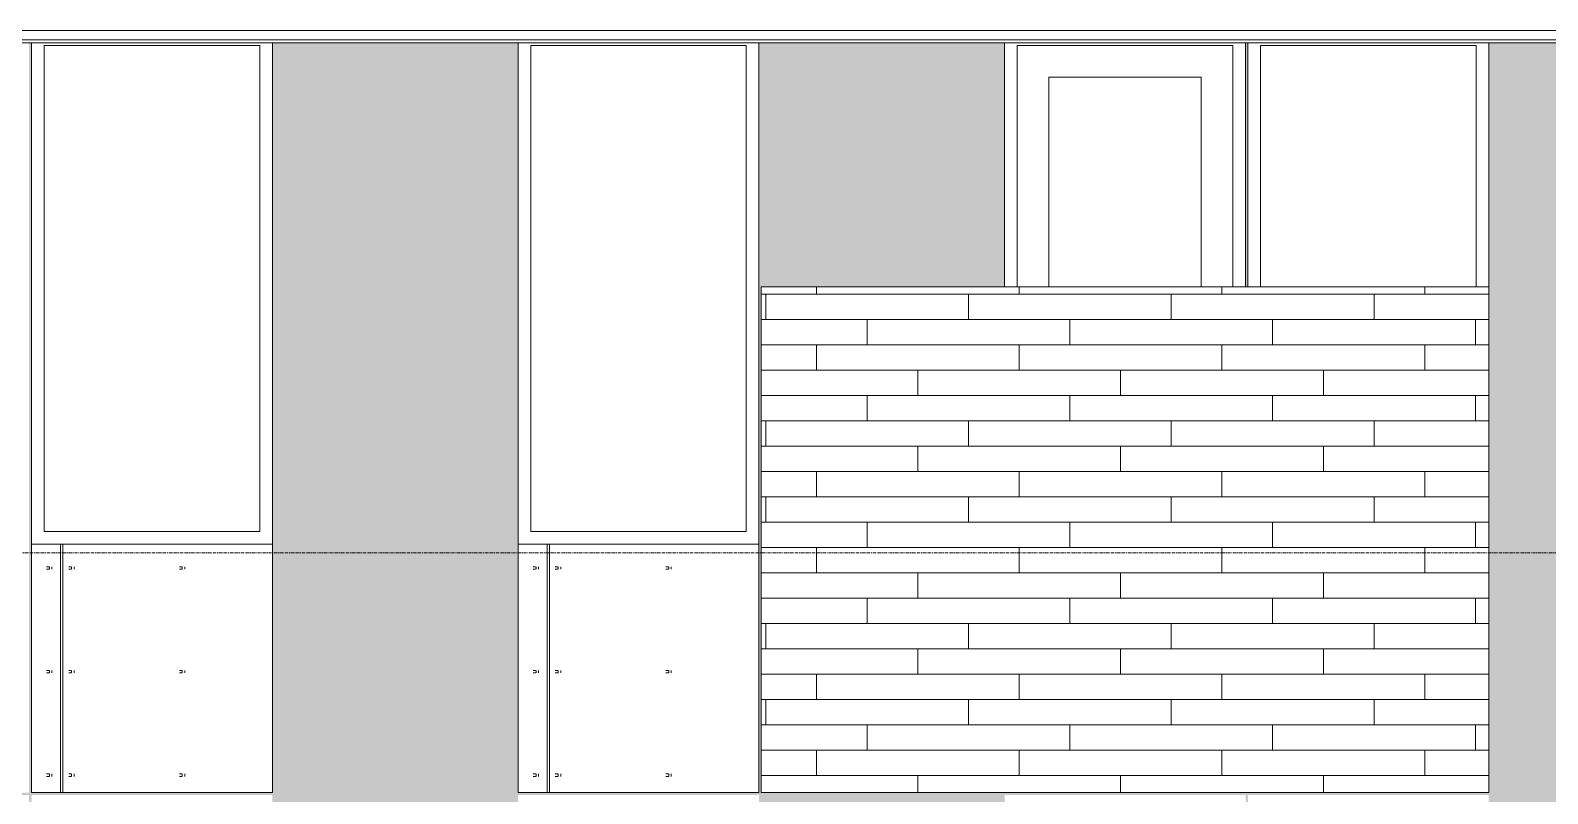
# Model space of a CAD drawing. Header units: inches. Extents: x 9610 to 15331, y -316 to 681.
# Drawn here: x 14675.6 to 14915.1, y 229.9 to 350.5 of the extents above; entities that cross this region are included whole.
import ezdxf

# ---------------------------------------------------------------- set-up
doc = ezdxf.new("R2010")
doc.units = ezdxf.units.IN
doc.header["$MEASUREMENT"] = 0
doc.linetypes.add('Grid Line 1_2_', pattern=[0.875, 0.5, -0.125, 0.125, -0.125])
for name, color, linetype, lineweight in [('A-FLOR-LEVL-1', 51, 'Grid Line 1_2_', 9), ('A-GLAZ-1', 135, 'Continuous', 13), ('A-GLAZ-5', 55, 'Continuous', 9), ('A-WALL-1', 135, 'Continuous', 13), ('A-WALL-PATT-4', 55, 'Continuous', 9)]:
    doc.layers.add(name, color=color, linetype=linetype, lineweight=lineweight)
pattern_1 = [(0, (14903.655, 268.8), (0, 4), []), (90, (14903.655, 268.8), (-8, 8), [4, -28]), (90, (14919.655, 272.8), (-8, 8), [4, -28])]

# ---------------------------------------------------------------- blocks, each defined once
blk = doc.blocks.new('Basic Wall _ EXT - FIBER CEMENT - LARGE - ___-2162457-BUILDING SECTION - NORTH_SOUTH AT ELEVATOR AND COURTYARD - LOOKING EAST')
at = {"layer": 'A-WALL-1'}
for p, q in [((-3399.27, 350.46), (-2067.14, 350.46)), ((-3399.27, 349.02), (-2067.14, 349.02)), ((-3399.08, 348.51), (-2066.96, 348.51))]:
    blk.add_line(p, q, dxfattribs=at)
blk = doc.blocks.new('_THE_ WINDOW _ DOOR - Window - 3rd Floor-V85-BUILDING SECTION - NORTH_SOUTH AT ELEVATOR AND COURTYARD - LOOKING EAST')
at = {"layer": 'A-GLAZ-5'}
h = blk.add_hatch(dxfattribs=at)
h.set_pattern_fill('FP_74', color=256, style=0, pattern_type=2)
h.set_pattern_definition([(0, (-2405.97, 287.55), (-38.4, 120.38), [0.392, -38.007]), (0, (-2405.97, 287.95), (-38.4, 120.38), [0.392, -38.007]), (0, (-2405.97, 303.91), (-38.4, 120.38), [0.392, -38.007]), (0, (-2405.97, 304.3), (-38.4, 120.38), [0.392, -38.007]), (0, (-2405.97, 320.27), (-38.4, 120.38), [0.392, -38.007]), (0, (-2405.97, 320.66), (-38.4, 120.38), [0.392, -38.007]), (0, (-2405.97, 336.62), (-38.4, 120.38), [0.392, -38.007]), (0, (-2405.97, 337.02), (-38.4, 120.38), [0.392, -38.007]), (0, (-2405.97, 352.98), (-38.4, 120.38), [0.392, -38.007]), (0, (-2405.97, 353.38), (-38.4, 120.38), [0.392, -38.007]), (0, (-2405.97, 369.34), (-38.4, 120.38), [0.392, -38.007]), (0, (-2405.97, 369.73), (-38.4, 120.375), [0.392, -38.007]), (0, (-2405.97, 385.7), (-38.4, 120.375), [0.392, -38.007]), (0, (-2405.97, 386.09), (-38.4, 120.375), [0.392, -38.007]), (0, (-2405.97, 402.05), (-38.4, 120.375), [0.392, -38.007]), (0, (-2405.97, 402.45), (-38.4, 120.375), [0.392, -38.007]), (0, (-2388.52, 287.55), (-38.4, 120.38), [0.392, -38.007]), (0, (-2388.52, 287.95), (-38.4, 120.38), [0.392, -38.007]), (0, (-2388.52, 303.91), (-38.4, 120.38), [0.392, -38.007]), (0, (-2388.52, 304.3), (-38.4, 120.38), [0.392, -38.007]), (0, (-2388.52, 320.27), (-38.4, 120.38), [0.392, -38.007]), (0, (-2388.52, 320.66), (-38.4, 120.38), [0.392, -38.007]), (0, (-2388.52, 336.62), (-38.4, 120.38), [0.392, -38.007]), (0, (-2388.52, 337.02), (-38.4, 120.38), [0.392, -38.007]), (0, (-2388.52, 352.98), (-38.4, 120.38), [0.392, -38.007]), (0, (-2388.52, 353.38), (-38.4, 120.38), [0.392, -38.007]), (0, (-2388.52, 369.34), (-38.4, 120.375), [0.392, -38.007]), (0, (-2388.52, 369.73), (-38.4, 120.375), [0.392, -38.007]), (0, (-2388.52, 385.7), (-38.4, 120.375), [0.392, -38.007]), (0, (-2388.52, 386.09), (-38.4, 120.375), [0.392, -38.007]), (0, (-2388.52, 402.05), (-38.4, 120.375), [0.392, -38.007]), (0, (-2388.52, 402.45), (-38.4, 120.375), [0.392, -38.007]), (0, (-2371.07, 287.55), (-38.4, 120.38), [0.392, -38.007]), (0, (-2371.07, 287.95), (-38.4, 120.38), [0.392, -38.007]), (0, (-2371.07, 303.91), (-38.4, 120.38), [0.392, -38.007]), (0, (-2371.07, 304.3), (-38.4, 120.38), [0.392, -38.007]), (0, (-2371.07, 320.27), (-38.4, 120.38), [0.392, -38.007]), (0, (-2371.07, 320.66), (-38.4, 120.38), [0.392, -38.007]), (0, (-2371.07, 336.62), (-38.4, 120.38), [0.392, -38.007]), (0, (-2371.07, 337.02), (-38.4, 120.38), [0.392, -38.007]), (0, (-2371.07, 352.98), (-38.4, 120.38), [0.392, -38.007]), (0, (-2371.07, 353.38), (-38.4, 120.38), [0.392, -38.007]), (0, (-2371.07, 369.34), (-38.4, 120.375), [0.392, -38.007]), (0, (-2371.07, 369.73), (-38.4, 120.375), [0.392, -38.007]), (0, (-2371.07, 385.7), (-38.4, 120.375), [0.392, -38.007]), (0, (-2371.07, 386.09), (-38.4, 120.375), [0.392, -38.007]), (0, (-2371.07, 402.05), (-38.4, 120.375), [0.392, -38.007]), (0, (-2371.07, 402.45), (-38.4, 120.375), [0.392, -38.007]), (90, (-2407.71, 285), (-38.4, 2e-15), [120, -0.375]), (90, (-2407.336, 285), (-38.4, 2e-15), [120, -0.375]), (90, (-2405.97, 287.554), (-38.4, 2e-15), [0.392, -119.982]), (90, (-2405.97, 303.91), (-38.4, 2e-15), [0.392, -119.982]), (90, (-2405.97, 320.268), (-38.4, 2e-15), [0.392, -119.982]), (90, (-2405.97, 336.625), (-38.4, 2e-15), [0.392, -119.982]), (90, (-2405.97, 352.982), (-38.4, 2e-15), [0.392, -119.982]), (90, (-2405.97, 369.34), (-38.4, 2e-15), [0.392, -119.982]), (90, (-2405.97, 385.697), (-38.4, 2e-15), [0.392, -119.982]), (90, (-2405.97, 402.054), (-38.4, 2e-15), [0.392, -119.982]), (90, (-2405.577, 287.554), (-38.4, 2e-15), [0.392, -119.982]), (90, (-2405.577, 303.91), (-38.4, 2e-15), [0.392, -119.982]), (90, (-2405.577, 320.268), (-38.4, 2e-15), [0.392, -119.982]), (90, (-2405.577, 336.625), (-38.4, 2e-15), [0.392, -119.982]), (90, (-2405.577, 352.982), (-38.4, 2e-15), [0.392, -119.982]), (90, (-2405.577, 369.34), (-38.4, 2e-15), [0.392, -119.982]), (90, (-2405.577, 385.697), (-38.4, 2e-15), [0.392, -119.982]), (90, (-2405.577, 402.054), (-38.4, 2e-15), [0.392, -119.982]), (90, (-2388.52, 287.554), (-38.4, 2e-15), [0.392, -119.982]), (90, (-2388.52, 303.91), (-38.4, 2e-15), [0.392, -119.982]), (90, (-2388.52, 320.268), (-38.4, 2e-15), [0.392, -119.982]), (90, (-2388.52, 336.625), (-38.4, 2e-15), [0.392, -119.982]), (90, (-2388.52, 352.982), (-38.4, 2e-15), [0.392, -119.982]), (90, (-2388.52, 369.34), (-38.4, 2e-15), [0.392, -119.982]), (90, (-2388.52, 385.697), (-38.4, 2e-15), [0.392, -119.982]), (90, (-2388.52, 402.054), (-38.4, 2e-15), [0.392, -119.982]), (90, (-2388.127, 287.554), (-38.4, 2e-15), [0.392, -119.982]), (90, (-2388.127, 303.91), (-38.4, 2e-15), [0.392, -119.982]), (90, (-2388.127, 320.268), (-38.4, 2e-15), [0.392, -119.982]), (90, (-2388.127, 336.625), (-38.4, 2e-15), [0.392, -119.982]), (90, (-2388.127, 352.982), (-38.4, 2e-15), [0.392, -119.982]), (90, (-2388.127, 369.34), (-38.4, 2e-15), [0.392, -119.982]), (90, (-2388.127, 385.697), (-38.4, 2e-15), [0.392, -119.982]), (90, (-2388.127, 402.054), (-38.4, 2e-15), [0.392, -119.982]), (90, (-2371.07, 287.554), (-38.4, 2e-15), [0.392, -119.982]), (90, (-2371.07, 303.91), (-38.4, 2e-15), [0.392, -119.982]), (90, (-2371.07, 320.268), (-38.4, 2e-15), [0.392, -119.982]), (90, (-2371.07, 336.625), (-38.4, 2e-15), [0.392, -119.982]), (90, (-2371.07, 352.982), (-38.4, 2e-15), [0.392, -119.982]), (90, (-2371.07, 369.34), (-38.4, 2e-15), [0.392, -119.982]), (90, (-2371.07, 385.697), (-38.4, 2e-15), [0.392, -119.982]), (90, (-2371.07, 402.054), (-38.4, 2e-15), [0.392, -119.982]), (90, (-2370.677, 287.554), (-38.4, 2e-15), [0.392, -119.982]), (90, (-2370.677, 303.91), (-38.4, 2e-15), [0.392, -119.982]), (90, (-2370.677, 320.268), (-38.4, 2e-15), [0.392, -119.982]), (90, (-2370.677, 336.625), (-38.4, 2e-15), [0.392, -119.982]), (90, (-2370.677, 352.982), (-38.4, 2e-15), [0.392, -119.982]), (90, (-2370.677, 369.34), (-38.4, 2e-15), [0.392, -119.982]), (90, (-2370.677, 385.697), (-38.4, 2e-15), [0.392, -119.982]), (90, (-2370.677, 402.054), (-38.4, 2e-15), [0.392, -119.982]), (180, (-2369.31, 284.62), (-38.4, 120.38), [38.025, -0.375]), (180, (-2369.31, 285), (-38.4, 120.38), [38.025, -0.375])])
h.paths.add_polyline_path([(-2407.71, 230.12), (-2407.71, 269.37), (-2445.74, 269.37), (-2445.74, 230.12)], flags=0)
at = {"layer": 'A-GLAZ-1'}
for p, q in [((-2445.74, 348.52), (-2445.74, 269.37)), ((-2443.74, 271.37), (-2443.74, 348.12)), ((-2443.74, 348.12), (-2409.71, 348.12)), ((-2409.71, 348.12), (-2409.71, 271.37)), ((-2407.71, 269.37), (-2407.71, 348.52)), ((-2409.71, 271.37), (-2443.74, 271.37)), ((-2445.74, 269.37), (-2407.71, 269.37)), ((-2445.74, 269.37), (-2445.74, 230.12)), ((-2407.71, 230.12), (-2407.71, 269.37)), ((-2445.74, 230.12), (-2407.71, 230.12))]:
    blk.add_line(p, q, dxfattribs=at)
blk = doc.blocks.new('_THE_ WINDOW _ DOOR - Window - 3rd Floor-2113396-BUILDING SECTION - NORTH_SOUTH AT ELEVATOR AND COURTYARD - LOOKING EAST')
at = {"layer": 'A-GLAZ-1'}
for p, q in [((-2253.74, 348.52), (-2253.74, 310)), ((-2251.74, 348.12), (-2217.71, 348.12)), ((-2251.74, 310), (-2251.74, 348.12)), ((-2217.71, 348.12), (-2217.71, 310)), ((-2215.71, 310), (-2215.71, 348.52))]:
    blk.add_line(p, q, dxfattribs=at)
blk = doc.blocks.new('_THE_ WINDOW _ DOOR - Door - 3rd floors-2113394-BUILDING SECTION - NORTH_SOUTH AT ELEVATOR AND COURTYARD - LOOKING EAST')
at = {"layer": 'A-GLAZ-1'}
for p, q in [((-2292.14, 348.52), (-2292.14, 310)), ((-2290.14, 310), (-2290.14, 348.12)), ((-2290.14, 348.12), (-2256.11, 348.12)), ((-2256.11, 348.12), (-2256.11, 310)), ((-2254.11, 310), (-2254.11, 348.52)), ((-2285.14, 310), (-2285.14, 343.12)), ((-2285.14, 343.12), (-2261.11, 343.12)), ((-2261.11, 343.12), (-2261.11, 310))]:
    blk.add_line(p, q, dxfattribs=at)
blk = doc.blocks.new('_THE_ WINDOW _ DOOR - Window - 3rd Floor-V88-BUILDING SECTION - NORTH_SOUTH AT ELEVATOR AND COURTYARD - LOOKING EAST')
at = {"layer": 'A-GLAZ-5'}
h = blk.add_hatch(dxfattribs=at)
h.set_pattern_fill('FP_77', color=256, style=0, pattern_type=2)
h.set_pattern_definition([(180, (-2370.68, 287.55), (38.4, 120.38), [0.392, -38.007]), (180, (-2370.68, 287.95), (38.4, 120.38), [0.392, -38.007]), (180, (-2370.68, 303.91), (38.4, 120.38), [0.392, -38.007]), (180, (-2370.68, 304.3), (38.4, 120.38), [0.392, -38.007]), (180, (-2370.68, 320.27), (38.4, 120.38), [0.392, -38.007]), (180, (-2370.68, 320.66), (38.4, 120.38), [0.392, -38.007]), (180, (-2370.68, 336.62), (38.4, 120.38), [0.392, -38.007]), (180, (-2370.68, 337.02), (38.4, 120.38), [0.392, -38.007]), (180, (-2370.68, 352.98), (38.4, 120.38), [0.392, -38.007]), (180, (-2370.68, 353.38), (38.4, 120.38), [0.392, -38.007]), (180, (-2370.68, 369.34), (38.4, 120.38), [0.392, -38.007]), (180, (-2370.68, 369.73), (38.4, 120.375), [0.392, -38.007]), (180, (-2370.68, 385.7), (38.4, 120.375), [0.392, -38.007]), (180, (-2370.68, 386.09), (38.4, 120.375), [0.392, -38.007]), (180, (-2370.68, 402.05), (38.4, 120.375), [0.392, -38.007]), (180, (-2370.68, 402.45), (38.4, 120.375), [0.392, -38.007]), (180, (-2388.13, 287.55), (38.4, 120.38), [0.392, -38.007]), (180, (-2388.13, 287.95), (38.4, 120.38), [0.392, -38.007]), (180, (-2388.13, 303.91), (38.4, 120.38), [0.392, -38.007]), (180, (-2388.13, 304.3), (38.4, 120.38), [0.392, -38.007]), (180, (-2388.13, 320.27), (38.4, 120.38), [0.392, -38.007]), (180, (-2388.13, 320.66), (38.4, 120.38), [0.392, -38.007]), (180, (-2388.13, 336.62), (38.4, 120.38), [0.392, -38.007]), (180, (-2388.13, 337.02), (38.4, 120.38), [0.392, -38.007]), (180, (-2388.13, 352.98), (38.4, 120.38), [0.392, -38.007]), (180, (-2388.13, 353.38), (38.4, 120.38), [0.392, -38.007]), (180, (-2388.13, 369.34), (38.4, 120.375), [0.392, -38.007]), (180, (-2388.13, 369.73), (38.4, 120.375), [0.392, -38.007]), (180, (-2388.13, 385.7), (38.4, 120.375), [0.392, -38.007]), (180, (-2388.13, 386.09), (38.4, 120.375), [0.392, -38.007]), (180, (-2388.13, 402.05), (38.4, 120.375), [0.392, -38.007]), (180, (-2388.13, 402.45), (38.4, 120.375), [0.392, -38.007]), (180, (-2405.58, 287.55), (38.4, 120.38), [0.392, -38.007]), (180, (-2405.58, 287.95), (38.4, 120.38), [0.392, -38.007]), (180, (-2405.58, 303.91), (38.4, 120.38), [0.392, -38.007]), (180, (-2405.58, 304.3), (38.4, 120.38), [0.392, -38.007]), (180, (-2405.58, 320.27), (38.4, 120.38), [0.392, -38.007]), (180, (-2405.58, 320.66), (38.4, 120.38), [0.392, -38.007]), (180, (-2405.58, 336.62), (38.4, 120.38), [0.392, -38.007]), (180, (-2405.58, 337.02), (38.4, 120.38), [0.392, -38.007]), (180, (-2405.58, 352.98), (38.4, 120.38), [0.392, -38.007]), (180, (-2405.58, 353.38), (38.4, 120.38), [0.392, -38.007]), (180, (-2405.58, 369.34), (38.4, 120.375), [0.392, -38.007]), (180, (-2405.58, 369.73), (38.4, 120.375), [0.392, -38.007]), (180, (-2405.58, 385.7), (38.4, 120.375), [0.392, -38.007]), (180, (-2405.58, 386.09), (38.4, 120.375), [0.392, -38.007]), (180, (-2405.58, 402.05), (38.4, 120.375), [0.392, -38.007]), (180, (-2405.58, 402.45), (38.4, 120.375), [0.392, -38.007]), (90, (-2368.936, 285), (38.4, -2e-15), [120, -0.375]), (90, (-2369.31, 285), (38.4, -2e-15), [120, -0.375]), (90, (-2370.677, 287.554), (38.4, -2e-15), [0.392, -119.982]), (90, (-2370.677, 303.91), (38.4, -2e-15), [0.392, -119.982]), (90, (-2370.677, 320.268), (38.4, -2e-15), [0.392, -119.982]), (90, (-2370.677, 336.625), (38.4, -2e-15), [0.392, -119.982]), (90, (-2370.677, 352.982), (38.4, -2e-15), [0.392, -119.982]), (90, (-2370.677, 369.34), (38.4, -2e-15), [0.392, -119.982]), (90, (-2370.677, 385.697), (38.4, -2e-15), [0.392, -119.982]), (90, (-2370.677, 402.054), (38.4, -2e-15), [0.392, -119.982]), (90, (-2371.07, 287.554), (38.4, -2e-15), [0.392, -119.982]), (90, (-2371.07, 303.91), (38.4, -2e-15), [0.392, -119.982]), (90, (-2371.07, 320.268), (38.4, -2e-15), [0.392, -119.982]), (90, (-2371.07, 336.625), (38.4, -2e-15), [0.392, -119.982]), (90, (-2371.07, 352.982), (38.4, -2e-15), [0.392, -119.982]), (90, (-2371.07, 369.34), (38.4, -2e-15), [0.392, -119.982]), (90, (-2371.07, 385.697), (38.4, -2e-15), [0.392, -119.982]), (90, (-2371.07, 402.054), (38.4, -2e-15), [0.392, -119.982]), (90, (-2388.127, 287.554), (38.4, -2e-15), [0.392, -119.982]), (90, (-2388.127, 303.91), (38.4, -2e-15), [0.392, -119.982]), (90, (-2388.127, 320.268), (38.4, -2e-15), [0.392, -119.982]), (90, (-2388.127, 336.625), (38.4, -2e-15), [0.392, -119.982]), (90, (-2388.127, 352.982), (38.4, -2e-15), [0.392, -119.982]), (90, (-2388.127, 369.34), (38.4, -2e-15), [0.392, -119.982]), (90, (-2388.127, 385.697), (38.4, -2e-15), [0.392, -119.982]), (90, (-2388.127, 402.054), (38.4, -2e-15), [0.392, -119.982]), (90, (-2388.52, 287.554), (38.4, -2e-15), [0.392, -119.982]), (90, (-2388.52, 303.91), (38.4, -2e-15), [0.392, -119.982]), (90, (-2388.52, 320.268), (38.4, -2e-15), [0.392, -119.982]), (90, (-2388.52, 336.625), (38.4, -2e-15), [0.392, -119.982]), (90, (-2388.52, 352.982), (38.4, -2e-15), [0.392, -119.982]), (90, (-2388.52, 369.34), (38.4, -2e-15), [0.392, -119.982]), (90, (-2388.52, 385.697), (38.4, -2e-15), [0.392, -119.982]), (90, (-2388.52, 402.054), (38.4, -2e-15), [0.392, -119.982]), (90, (-2405.577, 287.554), (38.4, -2e-15), [0.392, -119.982]), (90, (-2405.577, 303.91), (38.4, -2e-15), [0.392, -119.982]), (90, (-2405.577, 320.268), (38.4, -2e-15), [0.392, -119.982]), (90, (-2405.577, 336.625), (38.4, -2e-15), [0.392, -119.982]), (90, (-2405.577, 352.982), (38.4, -2e-15), [0.392, -119.982]), (90, (-2405.577, 369.34), (38.4, -2e-15), [0.392, -119.982]), (90, (-2405.577, 385.697), (38.4, -2e-15), [0.392, -119.982]), (90, (-2405.577, 402.054), (38.4, -2e-15), [0.392, -119.982]), (90, (-2405.97, 287.554), (38.4, -2e-15), [0.392, -119.982]), (90, (-2405.97, 303.91), (38.4, -2e-15), [0.392, -119.982]), (90, (-2405.97, 320.268), (38.4, -2e-15), [0.392, -119.982]), (90, (-2405.97, 336.625), (38.4, -2e-15), [0.392, -119.982]), (90, (-2405.97, 352.982), (38.4, -2e-15), [0.392, -119.982]), (90, (-2405.97, 369.34), (38.4, -2e-15), [0.392, -119.982]), (90, (-2405.97, 385.697), (38.4, -2e-15), [0.392, -119.982]), (90, (-2405.97, 402.054), (38.4, -2e-15), [0.392, -119.982]), (0, (-2407.34, 284.62), (38.4, 120.38), [38.025, -0.375]), (0, (-2407.34, 285), (38.4, 120.38), [38.025, -0.375])])
h.paths.add_polyline_path([(-2330.91, 230.12), (-2330.91, 269.37), (-2368.94, 269.37), (-2368.94, 230.12)], flags=0)
at = {"layer": 'A-GLAZ-1'}
for p, q in [((-2368.94, 348.52), (-2368.94, 269.37)), ((-2366.94, 348.12), (-2332.91, 348.12)), ((-2366.94, 271.37), (-2366.94, 348.12)), ((-2332.91, 348.12), (-2332.91, 271.37)), ((-2330.91, 269.37), (-2330.91, 348.52)), ((-2332.91, 271.37), (-2366.94, 271.37)), ((-2368.94, 269.37), (-2330.91, 269.37)), ((-2368.94, 269.37), (-2368.94, 230.12)), ((-2330.91, 230.12), (-2330.91, 269.37)), ((-2368.94, 230.12), (-2330.91, 230.12))]:
    blk.add_line(p, q, dxfattribs=at)

msp = doc.modelspace()

# ---------------------------------------------------------------- hatches: boundary and pattern name
at = {"layer": 'A-WALL-PATT-4'}
h = msp.add_hatch(dxfattribs=at)
h.set_pattern_fill('FP_38', color=256, style=0, pattern_type=2)
h.set_pattern_definition([(0, (15061.12, 112.3), (-38.4, 120.375), [0.392, -38.007]), (0, (15061.12, 112.7), (-38.4, 120.375), [0.392, -38.007]), (0, (15061.12, 128.66), (-38.4, 120.375), [0.392, -38.007]), (0, (15061.12, 129.05), (-38.4, 120.375), [0.392, -38.007]), (0, (15061.12, 145.02), (-38.4, 120.375), [0.392, -38.007]), (0, (15061.12, 145.41), (-38.4, 120.375), [0.392, -38.007]), (0, (15061.12, 161.38), (-38.4, 120.375), [0.392, -38.007]), (0, (15061.12, 161.77), (-38.4, 120.375), [0.392, -38.007]), (0, (15061.12, 177.73), (-38.4, 120.375), [0.392, -38.007]), (0, (15061.12, 178.12), (-38.4, 120.375), [0.392, -38.007]), (0, (15061.12, 194.09), (-38.4, 120.375), [0.392, -38.007]), (0, (15061.12, 194.48), (-38.4, 120.375), [0.392, -38.007]), (0, (15061.12, 210.45), (-38.4, 120.375), [0.392, -38.007]), (0, (15061.12, 210.84), (-38.4, 120.375), [0.392, -38.007]), (0, (15061.12, 226.8), (-38.4, 120.375), [0.392, -38.007]), (0, (15061.12, 227.2), (-38.4, 120.375), [0.392, -38.007]), (0, (15078.57, 112.3), (-38.4, 120.375), [0.392, -38.007]), (0, (15078.57, 112.7), (-38.4, 120.375), [0.392, -38.007]), (0, (15078.57, 128.66), (-38.4, 120.375), [0.392, -38.007]), (0, (15078.57, 129.05), (-38.4, 120.375), [0.392, -38.007]), (0, (15078.57, 145.02), (-38.4, 120.375), [0.392, -38.007]), (0, (15078.57, 145.41), (-38.4, 120.375), [0.392, -38.007]), (0, (15078.57, 161.38), (-38.4, 120.375), [0.392, -38.007]), (0, (15078.57, 161.77), (-38.4, 120.375), [0.392, -38.007]), (0, (15078.57, 177.73), (-38.4, 120.375), [0.392, -38.007]), (0, (15078.57, 178.12), (-38.4, 120.375), [0.392, -38.007]), (0, (15078.57, 194.09), (-38.4, 120.375), [0.392, -38.007]), (0, (15078.57, 194.48), (-38.4, 120.375), [0.392, -38.007]), (0, (15078.57, 210.45), (-38.4, 120.375), [0.392, -38.007]), (0, (15078.57, 210.84), (-38.4, 120.375), [0.392, -38.007]), (0, (15078.57, 226.8), (-38.4, 120.375), [0.392, -38.007]), (0, (15078.57, 227.2), (-38.4, 120.375), [0.392, -38.007]), (0, (15096.02, 112.3), (-38.4, 120.375), [0.392, -38.007]), (0, (15096.02, 112.7), (-38.4, 120.375), [0.392, -38.007]), (0, (15096.02, 128.66), (-38.4, 120.375), [0.392, -38.007]), (0, (15096.02, 129.05), (-38.4, 120.375), [0.392, -38.007]), (0, (15096.02, 145.02), (-38.4, 120.375), [0.392, -38.007]), (0, (15096.02, 145.41), (-38.4, 120.375), [0.392, -38.007]), (0, (15096.02, 161.38), (-38.4, 120.375), [0.392, -38.007]), (0, (15096.02, 161.77), (-38.4, 120.375), [0.392, -38.007]), (0, (15096.02, 177.73), (-38.4, 120.375), [0.392, -38.007]), (0, (15096.02, 178.12), (-38.4, 120.375), [0.392, -38.007]), (0, (15096.02, 194.09), (-38.4, 120.375), [0.392, -38.007]), (0, (15096.02, 194.48), (-38.4, 120.375), [0.392, -38.007]), (0, (15096.02, 210.45), (-38.4, 120.375), [0.392, -38.007]), (0, (15096.02, 210.84), (-38.4, 120.375), [0.392, -38.007]), (0, (15096.02, 226.8), (-38.4, 120.375), [0.392, -38.007]), (0, (15096.02, 227.2), (-38.4, 120.375), [0.392, -38.007]), (90, (15059.38, 109.75), (-38.4, 2e-15), [120, -0.375]), (90, (15059.755, 109.75), (-38.4, 2e-15), [120, -0.375]), (90, (15061.12, 112.304), (-38.4, 2e-15), [0.392, -119.982]), (90, (15061.12, 128.66), (-38.4, 2e-15), [0.392, -119.982]), (90, (15061.12, 145.018), (-38.4, 2e-15), [0.392, -119.982]), (90, (15061.12, 161.375), (-38.4, 2e-15), [0.392, -119.982]), (90, (15061.12, 177.732), (-38.4, 2e-15), [0.392, -119.982]), (90, (15061.12, 194.09), (-38.4, 2e-15), [0.392, -119.982]), (90, (15061.12, 210.447), (-38.4, 2e-15), [0.392, -119.982]), (90, (15061.12, 226.804), (-38.4, 2e-15), [0.392, -119.982]), (90, (15061.514, 112.304), (-38.4, 2e-15), [0.392, -119.982]), (90, (15061.514, 128.66), (-38.4, 2e-15), [0.392, -119.982]), (90, (15061.514, 145.018), (-38.4, 2e-15), [0.392, -119.982]), (90, (15061.514, 161.375), (-38.4, 2e-15), [0.392, -119.982]), (90, (15061.514, 177.732), (-38.4, 2e-15), [0.392, -119.982]), (90, (15061.514, 194.09), (-38.4, 2e-15), [0.392, -119.982]), (90, (15061.514, 210.447), (-38.4, 2e-15), [0.392, -119.982]), (90, (15061.514, 226.804), (-38.4, 2e-15), [0.392, -119.982]), (90, (15078.57, 112.304), (-38.4, 2e-15), [0.392, -119.982]), (90, (15078.57, 128.66), (-38.4, 2e-15), [0.392, -119.982]), (90, (15078.57, 145.018), (-38.4, 2e-15), [0.392, -119.982]), (90, (15078.57, 161.375), (-38.4, 2e-15), [0.392, -119.982]), (90, (15078.57, 177.732), (-38.4, 2e-15), [0.392, -119.982]), (90, (15078.57, 194.09), (-38.4, 2e-15), [0.392, -119.982]), (90, (15078.57, 210.447), (-38.4, 2e-15), [0.392, -119.982]), (90, (15078.57, 226.804), (-38.4, 2e-15), [0.392, -119.982]), (90, (15078.964, 112.304), (-38.4, 2e-15), [0.392, -119.982]), (90, (15078.964, 128.66), (-38.4, 2e-15), [0.392, -119.982]), (90, (15078.964, 145.018), (-38.4, 2e-15), [0.392, -119.982]), (90, (15078.964, 161.375), (-38.4, 2e-15), [0.392, -119.982]), (90, (15078.964, 177.732), (-38.4, 2e-15), [0.392, -119.982]), (90, (15078.964, 194.09), (-38.4, 2e-15), [0.392, -119.982]), (90, (15078.964, 210.447), (-38.4, 2e-15), [0.392, -119.982]), (90, (15078.964, 226.804), (-38.4, 2e-15), [0.392, -119.982]), (90, (15096.02, 112.304), (-38.4, 2e-15), [0.392, -119.982]), (90, (15096.02, 128.66), (-38.4, 2e-15), [0.392, -119.982]), (90, (15096.02, 145.018), (-38.4, 2e-15), [0.392, -119.982]), (90, (15096.02, 161.375), (-38.4, 2e-15), [0.392, -119.982]), (90, (15096.02, 177.732), (-38.4, 2e-15), [0.392, -119.982]), (90, (15096.02, 194.09), (-38.4, 2e-15), [0.392, -119.982]), (90, (15096.02, 210.447), (-38.4, 2e-15), [0.392, -119.982]), (90, (15096.02, 226.804), (-38.4, 2e-15), [0.392, -119.982]), (90, (15096.414, 112.304), (-38.4, 2e-15), [0.392, -119.982]), (90, (15096.414, 128.66), (-38.4, 2e-15), [0.392, -119.982]), (90, (15096.414, 145.018), (-38.4, 2e-15), [0.392, -119.982]), (90, (15096.414, 161.375), (-38.4, 2e-15), [0.392, -119.982]), (90, (15096.414, 177.732), (-38.4, 2e-15), [0.392, -119.982]), (90, (15096.414, 194.09), (-38.4, 2e-15), [0.392, -119.982]), (90, (15096.414, 210.447), (-38.4, 2e-15), [0.392, -119.982]), (90, (15096.414, 226.804), (-38.4, 2e-15), [0.392, -119.982]), (180, (15097.78, 109.38), (-38.4, 120.375), [38.025, -0.375]), (180, (15097.78, 109.75), (-38.4, 120.375), [38.025, -0.375])])
h.paths.add_polyline_path([(14675.75, 109.75), (14675.76, 229.75), (14713.78, 229.75), (14713.78, 109.75), (14752.55, 109.75), (14752.55, 229.75), (14790.58, 229.75), (14790.58, 109.75), (14829.35, 109.75), (14829.35, 229.75), (14867.38, 229.75), (14867.38, 109.75), (14867.75, 109.75), (14867.76, 229.75), (14905.78, 229.75), (14905.78, 109.75), (14982.95, 109.75), (14982.95, 229.75), (15020.98, 229.75), (15020.98, 109.75), (15053.57, 109.75), (15053.57, 348.51), (15020.98, 348.51), (15020.98, 230.12), (14982.95, 230.12), (14982.95, 348.51), (14905.78, 348.51), (14905.78, 230.12), (14790.95, 230.12), (14790.95, 310), (14829.35, 310), (14829.35, 348.51), (14790.58, 348.51), (14790.58, 230.12), (14752.55, 230.12), (14752.55, 348.51), (14713.78, 348.51), (14713.78, 230.12), (14675.75, 230.12), (14675.75, 348.51), (14675.38, 348.51), (14675.38, 230.12), (14637.35, 230.12), (14637.35, 348.51), (14560.18, 348.51), (14560.18, 230.12), (14522.15, 230.12), (14522.15, 348.51), (14521.78, 348.51), (14521.78, 230.12), (14483.75, 230.12), (14483.75, 348.51), (14444.98, 348.51), (14444.98, 230.12), (14406.95, 230.12), (14406.95, 348.51), (14406.58, 348.51), (14406.58, 230.12), (14368.55, 230.12), (14368.55, 348.51), (14329.78, 348.51), (14329.78, 310), (14368.37, 310), (14368.37, 230.12), (14253.35, 230.12), (14253.35, 348.51), (14176.18, 348.51), (14176.18, 230.12), (14138.15, 230.12), (14138.15, 348.51), (14137.78, 348.51), (14137.78, 230.12), (14099.75, 230.12), (14099.75, 348.51), (14099.38, 348.51), (14099.38, 230.12), (14061.35, 230.12), (14061.35, 348.51), (14022.58, 348.51), (14022.58, 230.12), (13984.55, 230.12), (13984.55, 348.51), (13984.18, 348.51), (13984.18, 230.12), (13946.15, 230.12), (13946.15, 348.51), (13907.57, 348.51), (13907.57, 230.12), (13869.54, 230.12), (13869.54, 348.51), (13830.58, 348.51), (13830.58, 310), (13869.17, 310), (13869.17, 230.12), (13754.15, 230.12), (13754.15, 348.51), (13722.37, 348.55), (13722.06, 348.88), (13722.09, 348.9), (13722.28, 348.9), (13722.19, 349.06), (13722.19, 350.44), (13721.44, 350.5), (13721.44, 230.12), (13718.69, 230.12), (13718.69, 109.75), (13754.15, 109.75), (13754.15, 229.75), (13792.18, 229.75), (13792.18, 109.75), (13792.55, 109.75), (13792.55, 229.75), (13830.58, 229.75), (13830.58, 109.75), (13869.54, 109.75), (13869.54, 229.75), (13907.57, 229.75), (13907.57, 109.75), (13946.15, 109.75), (13946.15, 229.75), (13984.18, 229.75), (13984.18, 109.75), (13984.55, 109.75), (13984.55, 229.75), (14022.58, 229.75), (14022.58, 109.75), (14022.77, 109.75), (14022.77, 178), (14061.35, 178), (14061.35, 229.75), (14099.38, 229.75), (14099.38, 178), (14099.75, 178), (14099.75, 229.75), (14137.78, 229.75), (14137.78, 109.75), (14138.15, 109.75), (14138.15, 229.75), (14176.18, 229.75), (14176.18, 109.75), (14214.95, 109.75), (14214.95, 229.75), (14252.98, 229.75), (14252.98, 109.75), (14291.75, 109.75), (14291.75, 229.75), (14329.78, 229.75), (14329.78, 109.75), (14368.55, 109.75), (14368.55, 229.75), (14406.58, 229.75), (14406.58, 109.75), (14406.95, 109.75), (14406.95, 229.75), (14444.98, 229.75), (14444.98, 109.75), (14445.17, 109.75), (14445.17, 178), (14483.75, 178), (14483.75, 229.75), (14521.78, 229.75), (14521.78, 178), (14559.99, 178), (14559.99, 109.75), (14560.55, 109.75), (14560.55, 229.75), (14598.58, 229.75), (14598.58, 109.75), (14637.35, 109.75), (14637.35, 229.75), (14675.38, 229.75), (14675.38, 109.75)], flags=0)
h.paths.add_polyline_path([(13719.12, 109.81), (13719.12, 230.06), (13720.69, 230.05), (13720.69, 109.81), (13719.69, 109.81)], flags=0)
h.paths.add_polyline_path([(13712.57, 136), (13713.19, 136), (13713.19, 230.12), (13712.57, 230.12), (13712.57, 139.25)], flags=0)
h.paths.add_polyline_path([(13792.18, 310), (13792.55, 310), (13792.55, 348.51), (13792.18, 348.51), (13792.18, 343.62)], flags=0)
h.paths.add_polyline_path([(14867.38, 310), (14867.75, 310), (14867.75, 348.51), (14867.38, 348.47), (14867.38, 343.12)], flags=0)
h.paths.add_polyline_path([(14291.75, 310), (14291.75, 348.51), (14291.38, 348.51), (14291.38, 310), (14291.57, 310)], flags=0)
h = msp.add_hatch(dxfattribs=at)
h.set_pattern_fill('FP_70', color=256, style=0, pattern_type=2)
h.set_pattern_definition(pattern_1)
h.paths.add_polyline_path([(14795.2, 230.12), (14795.2, 310), (14790.95, 310), (14790.95, 230.12)], flags=0)
h = msp.add_hatch(dxfattribs=at)
h.set_pattern_fill('FP_70', color=256, style=0, pattern_type=2)
h.set_pattern_definition(pattern_1)
h.paths.add_polyline_path([(14901.53, 230.12), (14901.53, 310), (14795.2, 310), (14795.2, 230.12), (14805.34, 230.12)], flags=0)
h = msp.add_hatch(dxfattribs=at)
h.set_pattern_fill('FP_70', color=256, style=0, pattern_type=2)
h.set_pattern_definition(pattern_1)
h.paths.add_polyline_path([(14901.53, 230.12), (14905.78, 230.12), (14905.78, 310), (14901.53, 310), (14901.53, 240.75)], flags=0)

# ---------------------------------------------------------------- linework, layer by layer
at = {"layer": 'A-FLOR-LEVL-1'}
msp.add_line((12953.53, 268), (15306.53, 268), dxfattribs=at)
at = {"layer": 'A-WALL-1'}
for p, q in [((14905.78, 310), (14790.95, 310)), ((14790.95, 230.12), (14790.95, 310)), ((14905.78, 310), (14905.78, 230.12)), ((14675.75, 230.12), (14675.75, 269.37)), ((14713.78, 269.37), (14713.78, 230.12)), ((14752.55, 230.12), (14752.55, 269.37)), ((14790.58, 269.37), (14790.58, 230.12)), ((14713.78, 230.12), (14675.75, 230.12)), ((14790.58, 230.12), (14752.55, 230.12)), ((14790.95, 230.12), (14905.78, 230.12))]:
    msp.add_line(p, q, dxfattribs=at)

# ---------------------------------------------------------------- block references
at = {"layer": 'A-GLAZ-1'}
for name in ['_THE_ WINDOW _ DOOR - Window - 3rd Floor-V85-BUILDING SECTION - NORTH_SOUTH AT ELEVATOR AND COURTYARD - LOOKING EAST', '_THE_ WINDOW _ DOOR - Window - 3rd Floor-V88-BUILDING SECTION - NORTH_SOUTH AT ELEVATOR AND COURTYARD - LOOKING EAST', '_THE_ WINDOW _ DOOR - Door - 3rd floors-2113394-BUILDING SECTION - NORTH_SOUTH AT ELEVATOR AND COURTYARD - LOOKING EAST', '_THE_ WINDOW _ DOOR - Window - 3rd Floor-2113396-BUILDING SECTION - NORTH_SOUTH AT ELEVATOR AND COURTYARD - LOOKING EAST']:
    msp.add_blockref(name, (17121.49, 0), dxfattribs=at)
at = {"layer": 'A-WALL-1'}
msp.add_blockref('Basic Wall _ EXT - FIBER CEMENT - LARGE - ___-2162457-BUILDING SECTION - NORTH_SOUTH AT ELEVATOR AND COURTYARD - LOOKING EAST', (17121.49, 0), dxfattribs=at)

doc.saveas('drawing.dxf')
